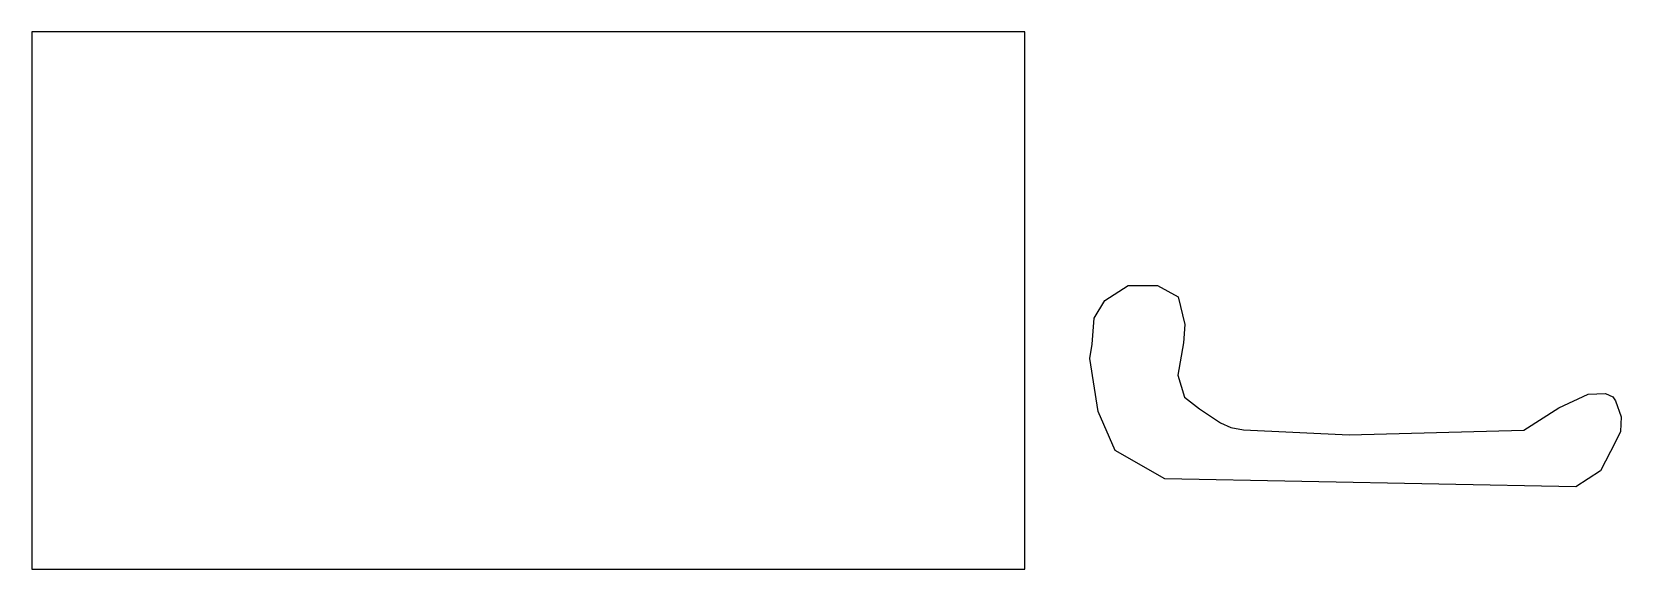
# Model space of a CAD drawing. Header units: millimetres. Extents: x 317 to 6083, y 100 to 2049.
import ezdxf

# ---------------------------------------------------------------- set-up
doc = ezdxf.new("R2010")
doc.units = ezdxf.units.MM

msp = doc.modelspace()

# ---------------------------------------------------------------- linework, layer by layer
for p, q in [((316.8, 2048.6), (316.8, 100.3)), ((3919.1, 2048.6), (316.8, 2048.6)), ((3919.1, 100.3), (3919.1, 2048.6)), ((4210, 1075), (4294.9, 1128.8)), ((4294.9, 1128.8), (4400.4, 1128.8)), ((4400.4, 1128.8), (4476.1, 1087.6)), ((4171, 1010.7), (4210, 1075)), ((4476.1, 1087.6), (4500.2, 987.8)), ((4164.1, 915.6), (4171, 1010.7)), ((4500.2, 987.8), (4495.4, 921.4)), ((4155.4, 864.5), (4164.1, 915.6)), ((4495.4, 921.4), (4474.9, 803.2)), ((4185, 671.8), (4155.4, 864.5)), ((4474.9, 803.2), (4499.2, 724)), ((4499.2, 724), (4553.4, 681.9)), ((5856.3, 685.5), (5963.2, 735.3)), ((5963.2, 735.3), (6026, 737.2)), ((6026, 737.2), (6053, 724.7)), ((6053, 724.7), (6062.6, 710.6)), ((6062.6, 710.6), (6083.1, 652.7)), ((4246.8, 531.1), (4185, 671.8)), ((4553.4, 681.9), (4629.7, 630.8)), ((5730.3, 604.3), (5856.3, 685.5)), ((6083.1, 652.7), (6080.7, 600)), ((4629.7, 630.8), (4666.6, 614.3)), ((4666.6, 614.3), (4712.7, 605.8)), ((4712.7, 605.8), (5096.3, 588)), ((5096.3, 588), (5730.3, 604.3)), ((6080.7, 600), (6062.3, 561.9)), ((4427.1, 427.4), (4246.8, 531.1)), ((6062.3, 561.9), (6008.3, 456.4)), ((5918.7, 398.7), (4427.1, 427.4)), ((6008.3, 456.4), (5918.7, 398.7)), ((316.8, 100.3), (3919.1, 100.3))]:
    msp.add_line(p, q)

doc.saveas('drawing.dxf')
